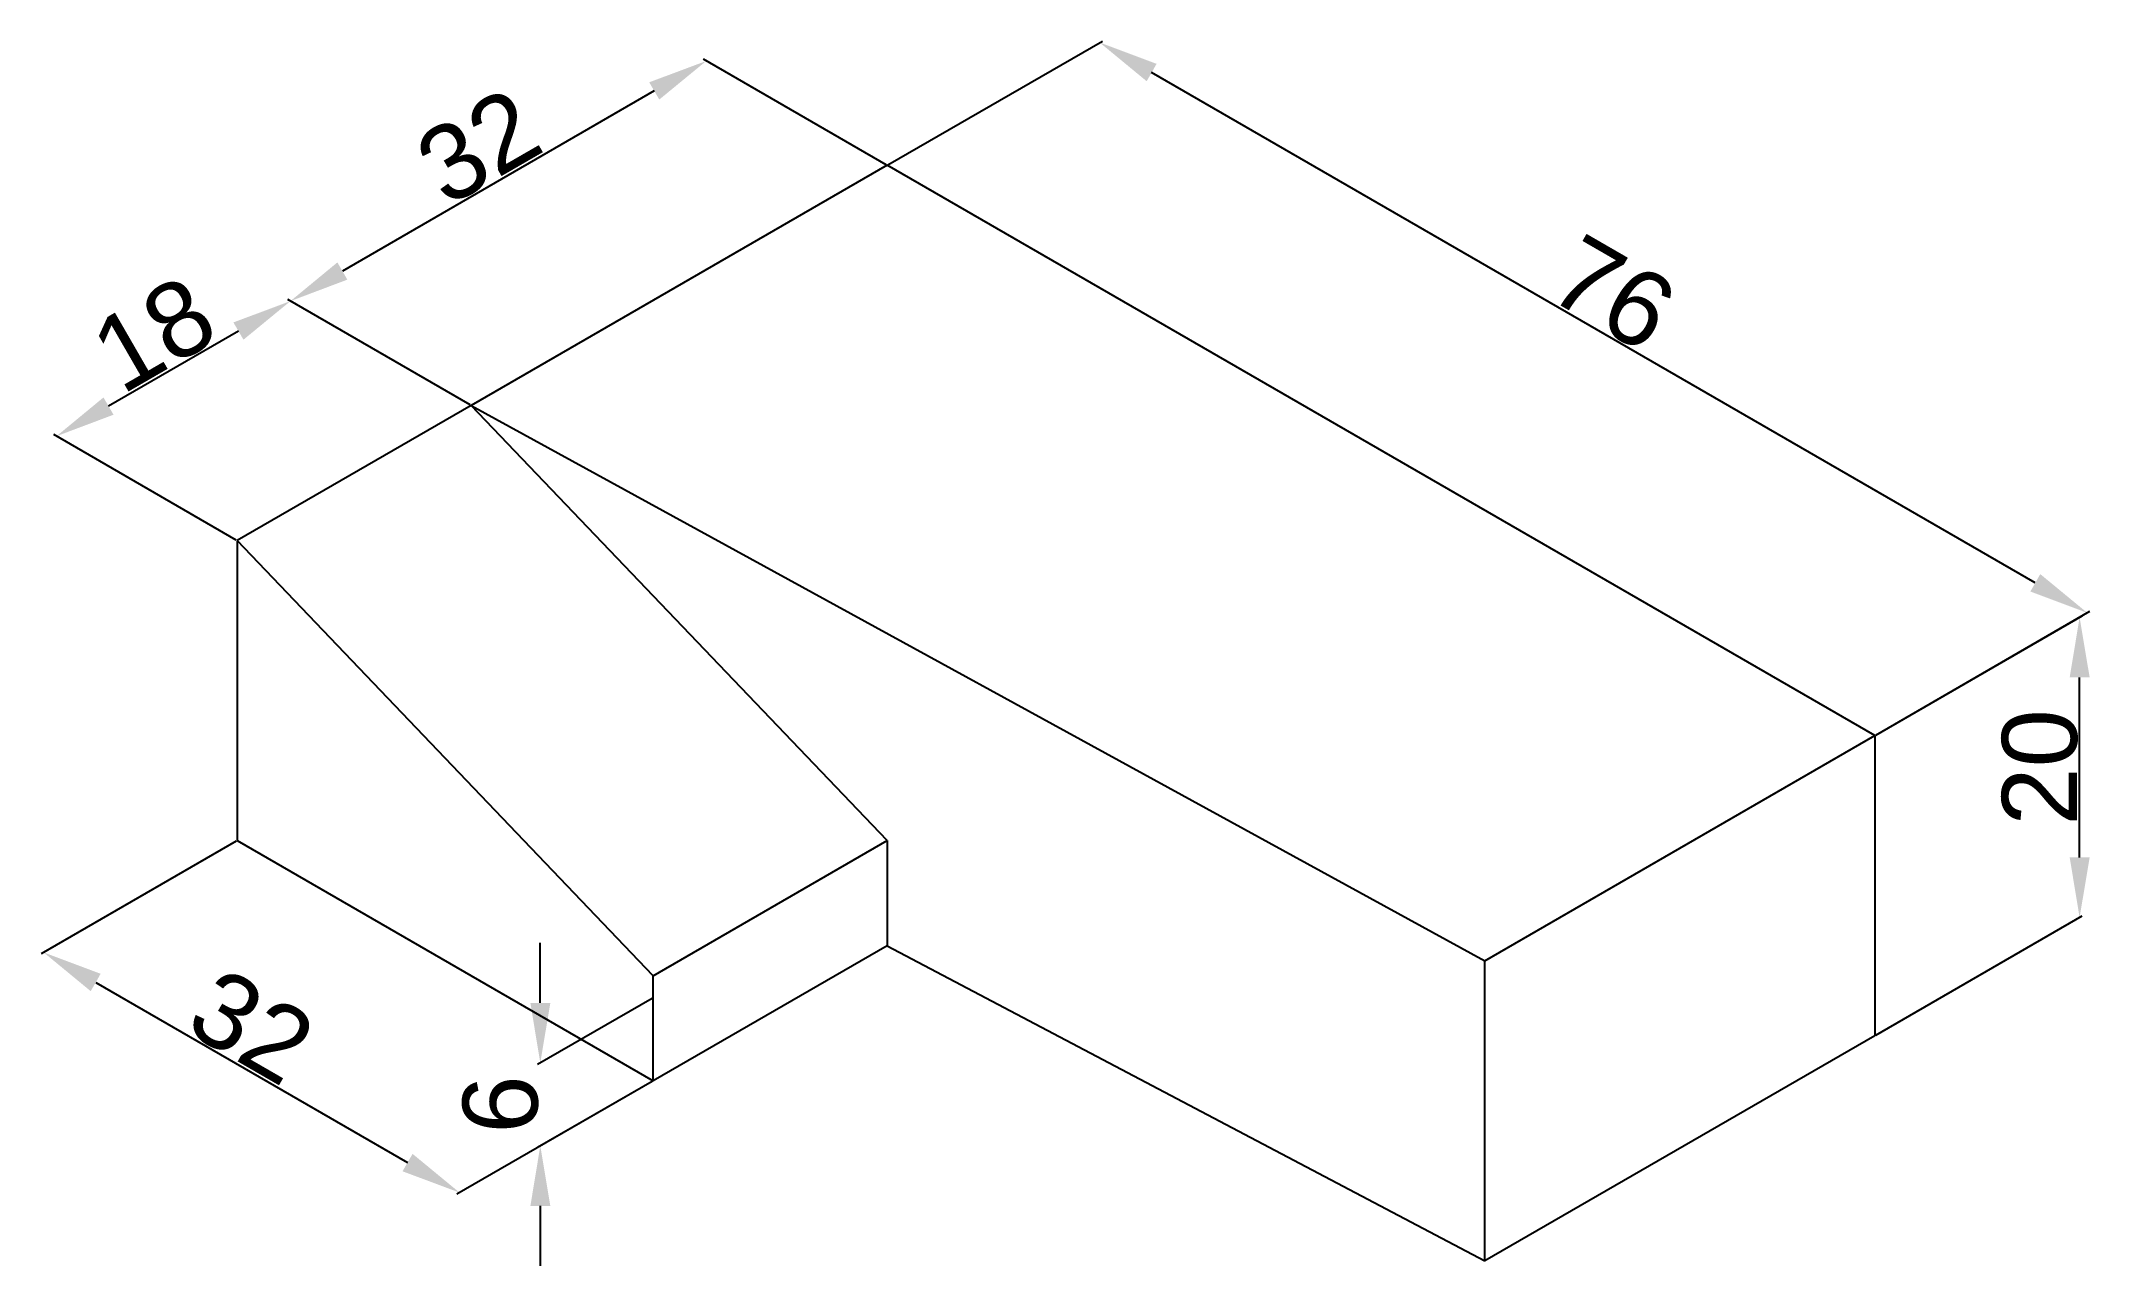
# Model space of a CAD drawing. Header units: centimetres. Extents: x 467 to 604, y 92 to 174.
import ezdxf

# ---------------------------------------------------------------- set-up
doc = ezdxf.new("R2010")
doc.units = ezdxf.units.CM
doc.header["$MEASUREMENT"] = 0
doc.styles.get("Standard").update_dxf_attribs({"font": 'arial.ttf'})
doc.dimstyles.get("Standard").update_dxf_attribs({"dimtxt": 5, "dimasz": 4, "dimexe": 0.18, "dimexo": 0.0625, "dimgap": 0.09, "dimtad": 1, "dimdec": 0, "dimzin": 0, "dimdsep": 46, "dimtxsty": 'Standard', "dimcen": 0.09, "dimclrd": 2, "dimclre": 2, "dimclrt": 2, "dimadec": 0, "dimazin": 0, "dimtfac": 1, "dimtdec": 0, "dimtofl": 0, "dimtmove": 0, "dimatfit": 3, "dimfxl": 1, "dimtfillclr": 2, "dimtolj": 1, "dimtzin": 0, "dimarcsym": 0})

# ---------------------------------------------------------------- blocks, each defined once
blk = doc.blocks.new('*D1')
at = {"color": 2, "lineweight": -2, "transparency": 16777216}
for p, q in [((589.53, 127.59), (603.3, 135.55)), ((603.12, 119.44), (603.12, 131.44)), ((589.53, 107.59), (603.3, 115.55))]:
    blk.add_line(p, q, dxfattribs=at)
at = {"color": 2, "transparency": 16777216}
for points in [[(602.46, 131.44), (603.79, 131.44), (603.12, 135.44)], [(602.46, 119.44), (603.79, 119.44), (603.12, 115.44)]]:
    blk.add_solid(points, dxfattribs=at)
at = {"layer": 'Defpoints', "color": 0, "transparency": 16777216}
for p in [(603.12, 135.44), (589.47, 127.56), (589.47, 107.56)]:
    blk.add_point(p, dxfattribs=at)
at = {"color": 2, "transparency": 16777216, "insert": (600.48, 125.44), "char_height": 5, "attachment_point": 5, "rotation": 90}
blk.add_mtext('\\A1;20', dxfattribs=at)
blk = doc.blocks.new('*D2')
at = {"color": 2, "lineweight": -2, "transparency": 16777216}
for p, q in [((523.71, 165.59), (538, 173.84)), ((600.17, 137.74), (541.28, 171.74)), ((589.53, 127.59), (603.81, 135.84))]:
    blk.add_line(p, q, dxfattribs=at)
at = {"color": 2, "transparency": 16777216}
for points in [[(541.61, 172.32), (540.95, 171.16), (537.82, 173.74)], [(600.5, 138.32), (599.84, 137.16), (603.63, 135.74)]]:
    blk.add_solid(points, dxfattribs=at)
at = {"layer": 'Defpoints', "color": 0, "transparency": 16777216}
for p in [(537.82, 173.74), (523.65, 165.56), (589.47, 127.56)]:
    blk.add_point(p, dxfattribs=at)
at = {"color": 2, "transparency": 16777216, "insert": (572.05, 157.03), "char_height": 5, "attachment_point": 5, "rotation": 330}
blk.add_mtext('\\A1;76', dxfattribs=at)
blk = doc.blocks.new('*D3')
at = {"color": 2, "lineweight": -2, "transparency": 16777216}
for p, q in [((523.59, 165.59), (511.42, 172.62)), ((508.13, 170.51), (487.35, 158.51)), ((495.87, 149.59), (483.71, 156.62))]:
    blk.add_line(p, q, dxfattribs=at)
at = {"color": 2, "transparency": 16777216}
for points in [[(507.8, 171.09), (508.47, 169.94), (511.6, 172.51)], [(487.02, 159.09), (487.68, 157.94), (483.89, 156.51)]]:
    blk.add_solid(points, dxfattribs=at)
at = {"layer": 'Defpoints', "color": 0, "transparency": 16777216}
for p in [(523.65, 165.56), (483.89, 156.51), (495.94, 149.56)]:
    blk.add_point(p, dxfattribs=at)
at = {"color": 2, "transparency": 16777216, "insert": (496.42, 166.8), "char_height": 5, "attachment_point": 5, "rotation": 30}
blk.add_mtext('\\A1;32', dxfattribs=at)
blk = doc.blocks.new('*D4')
at = {"color": 2, "lineweight": -2, "transparency": 16777216}
for p, q in [((495.87, 149.59), (483.71, 156.62)), ((480.42, 154.51), (471.76, 149.51)), ((480.28, 140.59), (468.12, 147.62))]:
    blk.add_line(p, q, dxfattribs=at)
at = {"color": 2, "transparency": 16777216}
for points in [[(480.09, 155.09), (480.76, 153.94), (483.89, 156.51)], [(471.43, 150.09), (472.1, 148.94), (468.3, 147.51)]]:
    blk.add_solid(points, dxfattribs=at)
at = {"layer": 'Defpoints', "color": 0, "transparency": 16777216}
for p in [(495.94, 149.56), (468.3, 147.51), (480.35, 140.56)]:
    blk.add_point(p, dxfattribs=at)
at = {"color": 2, "transparency": 16777216, "insert": (474.77, 154.3), "char_height": 5, "attachment_point": 5, "rotation": 30}
blk.add_mtext('\\A1;18', dxfattribs=at)
blk = doc.blocks.new('*D5')
at = {"color": 2, "lineweight": -2, "transparency": 16777216}
for p, q in [((480.28, 120.52), (467.27, 113.01)), ((470.91, 111.11), (491.69, 99.11)), ((508, 104.52), (494.98, 97.01))]:
    blk.add_line(p, q, dxfattribs=at)
at = {"color": 2, "transparency": 16777216}
for points in [[(471.24, 111.69), (470.58, 110.53), (467.45, 113.11)], [(492.03, 99.69), (491.36, 98.53), (495.16, 97.11)]]:
    blk.add_solid(points, dxfattribs=at)
at = {"layer": 'Defpoints', "color": 0, "transparency": 16777216}
for p in [(480.35, 120.56), (508.06, 104.56), (495.16, 97.11)]:
    blk.add_point(p, dxfattribs=at)
at = {"color": 2, "transparency": 16777216, "insert": (481.3, 108.16), "char_height": 5, "attachment_point": 5, "rotation": 330}
blk.add_mtext('\\A1;32', dxfattribs=at)
blk = doc.blocks.new('*D6')
at = {"color": 2, "lineweight": -2, "transparency": 16777216}
for p, q in [((500.54, 109.75), (500.54, 113.75)), ((508, 110.05), (500.36, 105.64)), ((508, 104.52), (500.36, 100.11)), ((500.54, 96.22), (500.54, 92.22))]:
    blk.add_line(p, q, dxfattribs=at)
at = {"color": 2, "transparency": 16777216}
for points in [[(499.88, 109.75), (501.21, 109.75), (500.54, 105.75)], [(499.88, 96.22), (501.21, 96.22), (500.54, 100.22)]]:
    blk.add_solid(points, dxfattribs=at)
at = {"layer": 'Defpoints', "color": 0, "transparency": 16777216}
for p in [(508.06, 110.09), (500.54, 105.75), (508.06, 104.56)]:
    blk.add_point(p, dxfattribs=at)
at = {"color": 2, "transparency": 16777216, "insert": (497.9, 102.98), "char_height": 5, "attachment_point": 5, "rotation": 90}
blk.add_mtext('\\A1;6', dxfattribs=at)

msp = doc.modelspace()

# ---------------------------------------------------------------- linework, layer by layer
for p, q in [((523.65, 165.56), (495.94, 149.56)), ((589.47, 127.56), (523.65, 165.56)), ((495.94, 149.56), (480.35, 140.56)), ((495.94, 149.56), (563.49, 112.56)), ((523.65, 120.56), (495.94, 149.56)), ((480.35, 140.56), (480.35, 120.56)), ((508.06, 111.56), (480.35, 140.56)), ((563.49, 112.56), (589.47, 127.56)), ((589.47, 127.56), (589.47, 107.56)), ((480.35, 120.56), (508.06, 104.56)), ((508.06, 111.56), (523.65, 120.56)), ((523.65, 120.56), (523.65, 113.56)), ((523.65, 113.56), (508.06, 104.56)), ((523.65, 113.56), (563.49, 92.56)), ((563.49, 92.56), (563.49, 112.56)), ((508.06, 104.56), (508.06, 111.56)), ((589.47, 107.56), (563.49, 92.56))]:
    msp.add_line(p, q)

# ---------------------------------------------------------------- dimensions: what is measured, and where the dimension line sits
for p1, p2, distance, picture, middle in [((589.47, 127.56), (523.65, 165.56), -14.17, '*D2', (572.05, 157.03)), ((523.65, 165.56), (495.94, 149.56), -12.05, '*D3', (496.42, 166.8))]:
    dim = msp.add_aligned_dim(p1=p1, p2=p2, distance=distance, dimstyle='Standard')
    dim.commit()
    dim.dimension.update_dxf_attribs({"geometry": picture, "text_midpoint": middle})
dim = msp.add_linear_dim(base=(468.3, 147.51), p1=(495.94, 149.56), p2=(480.35, 140.56), angle=30, dimstyle='Standard', override={"dimtmove": 1})
dim.commit()
dim.dimension.update_dxf_attribs({"geometry": '*D4', "text_midpoint": (474.77, 154.3)})
for base, p1, p2, picture, middle in [((603.12, 135.44), (589.47, 107.56), (589.47, 127.56), '*D1', (600.48, 125.44)), ((500.54, 105.75), (508.06, 104.56), (508.06, 110.09), '*D6', (497.9, 102.98))]:
    dim = msp.add_linear_dim(base=base, p1=p1, p2=p2, angle=90, dimstyle='Standard')
    dim.commit()
    dim.dimension.update_dxf_attribs({"geometry": picture, "text_midpoint": middle})
dim = msp.add_linear_dim(base=(495.16, 97.11), p1=(480.35, 120.56), p2=(508.06, 104.56), angle=330, dimstyle='Standard')
dim.commit()
dim.dimension.update_dxf_attribs({"geometry": '*D5', "text_midpoint": (479.98, 105.87), "dimtype": 161})

doc.saveas('drawing.dxf')
